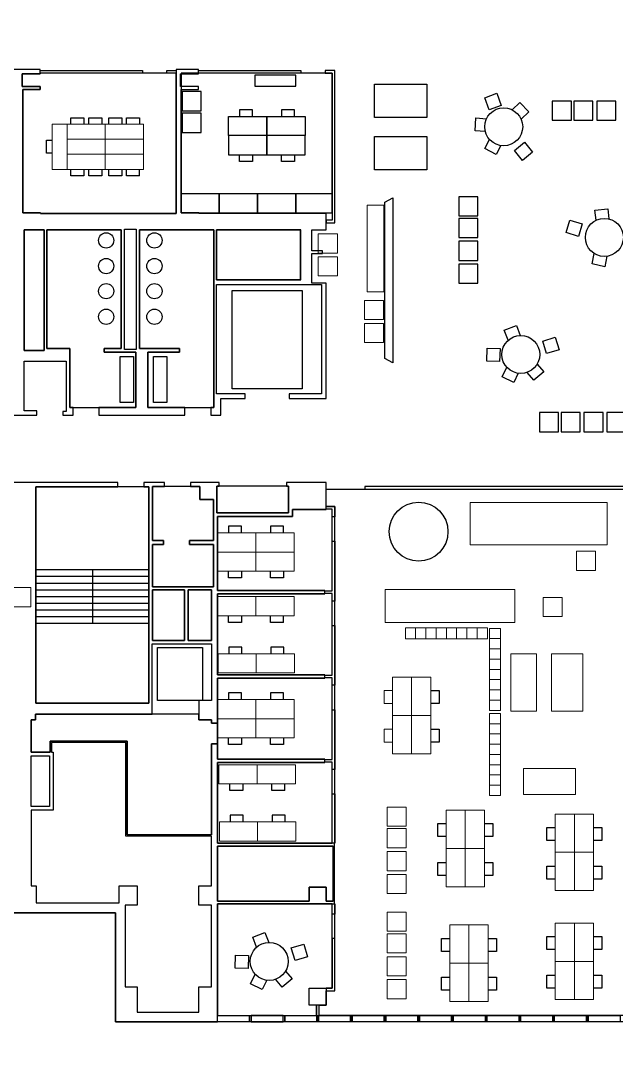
# Model space of a CAD drawing. Header units: centimetres. Extents: x -199 to 9291, y 3836 to 9745.
# Drawn here: x 4863 to 7019, y 3836 to 7575 of the extents above; entities that cross this region are included whole.
import ezdxf

# ---------------------------------------------------------------- set-up
doc = ezdxf.new("R2010")
doc.units = ezdxf.units.CM
doc.header["$MEASUREMENT"] = 0
for name, color, linetype in [('0_Void', 7, 'Continuous'), ('Coffee', 3, 'Continuous'), ('E14-348', 2, 'Continuous'), ('E14-348P', 2, 'Continuous'), ('E14-348R', 2, 'Continuous'), ('E14-348S', 2, 'Continuous'), ('E14-348U', 2, 'Continuous'), ('E14-348V', 2, 'Continuous'), ('Elevators_Secondary', 192, 'Continuous'), ('Floor', 3, 'Continuous'), ('Furniture', 2, 'Continuous'), ('Meeting rooms', 1, 'Continuous'), ('Stairs', 5, 'Continuous'), ('Toilets', 3, 'Continuous'), ('Walls', 6, 'Continuous')]:
    doc.layers.add(name, color=color, linetype=linetype)
doc.layers.add('Chair', color=142, linetype='Continuous', true_color=0x2aacd4)

msp = doc.modelspace()

# ---------------------------------------------------------------- linework, layer by layer
at = {"layer": '0_Void'}
for points in [[(4876.3, 6382.1), (4947.8, 6382.1), (4947.8, 6818.5), (4876.3, 6818.5)], [(5281, 6385.3), (5238.8, 6385.3), (5238.8, 6821), (5281, 6821)], [(5572, 6818.6), (5874.4, 6818.6), (5874.4, 6637.3), (5572, 6637.3)], [(5561.4, 5843.2), (5511.1, 5843.2), (5511.1, 5890.3), (5477.7, 5890.3), (5383.4, 5890.3), (5340.4, 5890.3), (5340.4, 5694.4), (5380.2, 5694.4), (5380.2, 5679.8), (5340.4, 5679.8), (5340.4, 5527.8), (5561.4, 5527.8), (5561.4, 5679.8), (5473.7, 5679.8), (5473.7, 5694.4), (5561.4, 5694.4)], [(5832.9, 5891.1), (5825.6, 5891.1), (5581.8, 5891.1), (5573.6, 5891.1), (5573.6, 5795.2), (5832.9, 5795.2)], [(5340.4, 5333.6), (5456.6, 5333.6), (5456.6, 5516.4), (5340.4, 5516.4)], [(5469.6, 5516.4), (5553.3, 5516.4), (5553.3, 5333.6), (5469.6, 5333.6)], [(5553.3, 4959.7), (5575.3, 4959.7), (5575.3, 5033.6), (5553.3, 5033.6), (5553.3, 5045.8), (5508.6, 5045.8), (5508.6, 5066.2), (5339.6, 5066.2), (4916.9, 5066.2), (4916.9, 5045.8), (4901.5, 5045.8), (4901.5, 4929.6), (4969.7, 4929.6), (4969.7, 4969.4), (5248.5, 4969.4), (5248.5, 4630.5), (5553.3, 4630.5)], [(5553.3, 4625.6), (5243.6, 4625.6), (5243.6, 4963.7), (4974.6, 4963.7), (4974.6, 4929.6), (4980.3, 4929.6), (4980.3, 4719.9), (4901.5, 4719.9), (4901.5, 4446), (4919.3, 4446), (4919.3, 4384.2), (5219.3, 4384.2), (5219.3, 4446), (5285.1, 4446), (5285.1, 4375.3), (5242, 4375.3), (5242, 4080.2), (5285.1, 4080.2), (5285.1, 3989.2), (5508.6, 3989.2), (5508.6, 4080.2), (5553.3, 4080.2), (5553.3, 4375.3), (5508.6, 4375.3), (5508.6, 4446), (5553.3, 4446)], [(5993.9, 4563), (5993.9, 4589), (5575.3, 4589), (5575.3, 4390.7), (5907.7, 4390.7), (5907.7, 4441.1), (5968.7, 4441.1), (5968.7, 4390.7), (5993.9, 4390.7), (5993.9, 4470.4)]]:
    msp.add_lwpolyline(points, close=True, dxfattribs=at)
at = {"layer": 'Chair'}
msp.add_line((5293.8, 7013.8), (5293.8, 7037.3), dxfattribs=at)
for points in [[(6602.7, 7268.2), (6558.5, 7252.2), (6542.6, 7296.5), (6586.8, 7312.4), (6602.7, 7268.2)], [(6641.8, 7252.7), (6670, 7279.5), (6702.4, 7245.4), (6674.2, 7218.7)], [(6856.1, 7284), (6786.9, 7284), (6786.9, 7214.8), (6856.1, 7214.8), (6856.1, 7284)], [(6856.1, 7284), (6786.9, 7284), (6786.9, 7214.8), (6856.1, 7214.8), (6856.1, 7284)], [(6934.4, 7284), (6865.2, 7284), (6865.2, 7214.8), (6934.4, 7214.8), (6934.4, 7284)], [(6934.4, 7284), (6865.2, 7284), (6865.2, 7214.8), (6934.4, 7214.8), (6934.4, 7284)], [(7017.3, 7284), (6948.1, 7284), (6948.1, 7214.8), (7017.3, 7214.8), (7017.3, 7284)], [(7017.3, 7284), (6948.1, 7284), (6948.1, 7214.8), (7017.3, 7214.8), (7017.3, 7284)], [(5045.2, 7200.4), (5045.2, 7223.9), (5092.2, 7223.9), (5092.2, 7200.4)], [(5109.8, 7200.4), (5109.8, 7223.9), (5156.8, 7223.9), (5156.8, 7200.4)], [(5182.2, 7200.4), (5182.2, 7223.9), (5229.2, 7223.9), (5229.2, 7200.4)], [(5246.8, 7200.4), (5246.8, 7223.9), (5293.8, 7223.9), (5293.8, 7200.4)], [(6544.8, 7173.7), (6507.5, 7176.3), (6510.6, 7223.1), (6549.2, 7220.5)], [(4976.7, 7095.4), (4956.9, 7095.4), (4956.9, 7142.4), (4976.7, 7142.4)], [(6601.3, 7123.2), (6584.3, 7090.7), (6542.7, 7112.4), (6559.9, 7145.5)], [(6649.9, 7106), (6686.5, 7135.5), (6716, 7098.9), (6679.4, 7069.4), (6649.9, 7106)], [(5092.2, 7013.8), (5045.2, 7013.8), (5045.2, 7037.3)], [(5092.2, 7037.3), (5092.2, 7013.8)], [(5156.8, 7013.8), (5109.8, 7013.8), (5109.8, 7037.3)], [(5156.8, 7037.3), (5156.8, 7013.8)], [(5229.2, 7013.8), (5182.2, 7013.8), (5182.2, 7037.3)], [(5229.2, 7037.3), (5229.2, 7013.8)], [(5293.8, 7013.8), (5246.8, 7013.8), (5246.8, 7037.3)], [(6518.3, 6869), (6518.3, 6938.2), (6449.1, 6938.2), (6449.1, 6869), (6518.3, 6869)], [(6518.3, 6869), (6518.3, 6938.2), (6449.1, 6938.2), (6449.1, 6869), (6518.3, 6869)], [(6945.5, 6852.9), (6941.2, 6889.2), (6987.9, 6894.8), (6992.3, 6857.7)], [(6518.3, 6790.7), (6518.3, 6859.9), (6449.1, 6859.9), (6449.1, 6790.7), (6518.3, 6790.7)], [(6518.3, 6790.7), (6518.3, 6859.9), (6449.1, 6859.9), (6449.1, 6790.7), (6518.3, 6790.7)], [(6895.7, 6839.6), (6882.1, 6794.6), (6837.1, 6808.3), (6850.7, 6853.3), (6895.7, 6839.6)], [(6518.3, 6707.9), (6518.3, 6777.1), (6449.1, 6777.1), (6449.1, 6707.9), (6518.3, 6707.9)], [(6518.3, 6707.9), (6518.3, 6777.1), (6449.1, 6777.1), (6449.1, 6707.9), (6518.3, 6707.9)], [(6985, 6723.1), (6976.8, 6685), (6930.9, 6695), (6939.1, 6732.9)], [(6518.3, 6625), (6518.3, 6694.2), (6449.1, 6694.2), (6449.1, 6625), (6518.3, 6625)], [(6518.3, 6625), (6518.3, 6694.2), (6449.1, 6694.2), (6449.1, 6625), (6518.3, 6625)], [(6627.7, 6419), (6613.5, 6455.3), (6657.3, 6472.4), (6671.4, 6436.2)], [(6766.5, 6371.2), (6753.1, 6416.3), (6798.1, 6429.7), (6811.5, 6384.7), (6766.5, 6371.2)], [(6598.6, 6388.7), (6596.6, 6341.8), (6549.7, 6343.7), (6551.6, 6390.7), (6598.6, 6388.7)], [(6664.2, 6299.5), (6647.8, 6265.9), (6605.5, 6286.5), (6622.5, 6321.2)], [(6732.3, 6332.7), (6756, 6304.7), (6720.2, 6274.3), (6696, 6302.8)], [(6809.7, 6157.6), (6740.5, 6157.6), (6740.5, 6088.4), (6809.7, 6088.4), (6809.7, 6157.6)], [(6809.7, 6157.6), (6740.5, 6157.6), (6740.5, 6088.4), (6809.7, 6088.4), (6809.7, 6157.6)], [(6888, 6157.6), (6818.8, 6157.6), (6818.8, 6088.4), (6888, 6088.4), (6888, 6157.6)], [(6888, 6157.6), (6818.8, 6157.6), (6818.8, 6088.4), (6888, 6088.4), (6888, 6157.6)], [(6970.9, 6157.6), (6901.7, 6157.6), (6901.7, 6088.4), (6970.9, 6088.4), (6970.9, 6157.6)], [(6970.9, 6157.6), (6901.7, 6157.6), (6901.7, 6088.4), (6970.9, 6088.4), (6970.9, 6157.6)], [(7053.8, 6157.6), (6984.6, 6157.6), (6984.6, 6088.4), (7053.8, 6088.4), (7053.8, 6157.6)], [(7053.8, 6157.6), (6984.6, 6157.6), (6984.6, 6088.4), (7053.8, 6088.4), (7053.8, 6157.6)], [(5662, 5746.5), (5615.1, 5746.5), (5615.1, 5722.2)], [(5662, 5722.2), (5662, 5746.5)], [(5814, 5746.5), (5767, 5746.5), (5767, 5722.2)], [(5814, 5722.2), (5814, 5746.5)], [(5662, 5559.5), (5615.1, 5559.5), (5615.1, 5583.8)], [(5662, 5583.8), (5662, 5559.5)], [(5814, 5559.5), (5767, 5559.5), (5767, 5583.8)], [(5814, 5583.8), (5814, 5559.5)], [(5662.2, 5398.4), (5615.2, 5398.4), (5615.2, 5422.7)], [(5662.2, 5422.7), (5662.2, 5398.4)], [(5814.2, 5398.4), (5767.2, 5398.4), (5767.2, 5422.7)], [(5814.2, 5398.4), (5814.2, 5422.7)], [(5663.8, 5309.4), (5616.8, 5309.4), (5616.8, 5285.2)], [(5663.8, 5285.2), (5663.8, 5309.4)], [(5815.8, 5309.4), (5768.8, 5309.4), (5768.8, 5285.2)], [(5815.8, 5285.2), (5815.8, 5309.4)], [(5662, 5143.7), (5615.1, 5143.7), (5615.1, 5119.4)], [(5662, 5119.4), (5662, 5143.7)], [(5814, 5143.7), (5767, 5143.7), (5767, 5119.4)], [(5814, 5119.4), (5814, 5143.7)], [(6347.4, 5152.3), (6377.4, 5152.3), (6377.4, 5105.3)], [(6377.4, 5105.3), (6347.4, 5105.3)], [(6347.4, 5012.4), (6377.4, 5012.4), (6377.4, 4965.4)], [(5662, 4956.7), (5615.1, 4956.7), (5615.1, 4981)], [(5662, 4981), (5662, 4956.7)], [(5814, 4956.7), (5767, 4956.7), (5767, 4981)], [(5814, 4981), (5814, 4956.7)], [(6377.4, 4965.4), (6347.4, 4965.4)], [(5667.1, 4790.1), (5620.1, 4790.1), (5620.1, 4814.3)], [(5667.1, 4814.3), (5667.1, 4790.1)], [(5819.1, 4790.1), (5772.1, 4790.1), (5772.1, 4814.3)], [(5819.1, 4790.1), (5819.1, 4814.3)], [(5668.7, 4701), (5621.7, 4701), (5621.7, 4676.8)], [(5668.7, 4676.8), (5668.7, 4701)], [(5820.7, 4701), (5773.7, 4701), (5773.7, 4676.8)], [(5820.7, 4676.8), (5820.7, 4701)], [(6403.1, 4623.7), (6372.5, 4623.7), (6372.5, 4670.7), (6403.1, 4670.7)], [(6541.5, 4670.7), (6571.5, 4670.7), (6571.5, 4623.7)], [(6798, 4610.3), (6767.4, 4610.3), (6767.4, 4657.3), (6798, 4657.3)], [(6936.5, 4657.3), (6966.4, 4657.3), (6966.4, 4610.3)], [(6571.5, 4623.7), (6541.5, 4623.7)], [(6966.4, 4610.3), (6936.5, 4610.3)], [(6403.1, 4483.7), (6372.5, 4483.7), (6372.5, 4530.7), (6403.1, 4530.7)], [(6541.5, 4530.7), (6571.5, 4530.7), (6571.5, 4483.7)], [(6798, 4470.4), (6767.4, 4470.4), (6767.4, 4517.4), (6798, 4517.4)], [(6936.5, 4517.4), (6966.4, 4517.4), (6966.4, 4470.4)], [(6571.5, 4483.7), (6541.5, 4483.7)], [(6966.4, 4470.4), (6936.5, 4470.4)], [(5717.2, 4224), (5703, 4260.3), (5746.8, 4277.3), (5760.9, 4241.2)], [(6798, 4215.6), (6767.4, 4215.6), (6767.4, 4262.6), (6798, 4262.6)], [(6936.5, 4262.6), (6966.4, 4262.6), (6966.4, 4215.6)], [(5856.1, 4176.2), (5842.6, 4221.2), (5887.6, 4234.7), (5901.1, 4189.6), (5856.1, 4176.2)], [(6416.5, 4208.9), (6385.9, 4208.9), (6385.9, 4255.9), (6416.5, 4255.9)], [(6554.9, 4255.9), (6584.9, 4255.9), (6584.9, 4208.9)], [(5688.1, 4193.7), (5686.2, 4146.7), (5639.2, 4148.6), (5641.1, 4195.6), (5688.1, 4193.7)], [(6584.9, 4208.9), (6554.9, 4208.9)], [(6966.4, 4215.6), (6936.5, 4215.6)], [(5753.7, 4104.4), (5737.3, 4070.8), (5695.1, 4091.4), (5712, 4126.1)], [(5821.8, 4137.6), (5845.5, 4109.7), (5809.7, 4079.3), (5785.5, 4107.8)], [(6416.5, 4069), (6385.9, 4069), (6385.9, 4116), (6416.5, 4116)], [(6554.9, 4116), (6584.9, 4116), (6584.9, 4069)], [(6798, 4075.7), (6767.4, 4075.7), (6767.4, 4122.7), (6798, 4122.7)], [(6936.5, 4122.7), (6966.4, 4122.7), (6966.4, 4075.7)], [(6966.4, 4075.7), (6936.5, 4075.7)], [(6584.9, 4069), (6554.9, 4069)]]:
    msp.add_lwpolyline(points, dxfattribs=at)
at = {"layer": 'Coffee'}
msp.add_lwpolyline([(5991, 7385.5), (5443.6, 7385.5), (5443.6, 6879.5), (5991, 6879.5)], close=True, dxfattribs=at)
for points in [[(5711, 7338.3), (5859.3, 7338.3), (5859.3, 7377.9), (5711, 7377.9), (5711, 7338.3)], [(5516.9, 7249.4), (5516.9, 7318.6), (5447.7, 7318.6), (5447.7, 7249.4), (5516.9, 7249.4)], [(5516.9, 7249.4), (5516.9, 7318.6), (5447.7, 7318.6), (5447.7, 7249.4), (5516.9, 7249.4)], [(5516.9, 7171.1), (5516.9, 7240.3), (5447.7, 7240.3), (5447.7, 7171.1), (5516.9, 7171.1)], [(5516.9, 7171.1), (5516.9, 7240.3), (5447.7, 7240.3), (5447.7, 7171.1), (5516.9, 7171.1)], [(5753.9, 7228.3), (5753.9, 7159.1), (5615.5, 7159.1), (5615.5, 7228.3), (5753.9, 7228.3)], [(5753.9, 7228.3), (5753.9, 7159.1), (5615.5, 7159.1), (5615.5, 7228.3), (5753.9, 7228.3)], [(5701.8, 7252.6), (5654.8, 7252.6), (5654.8, 7228.3)], [(5701.8, 7228.3), (5701.8, 7252.6)], [(5892.4, 7228.3), (5892.4, 7159.1), (5753.9, 7159.1), (5753.9, 7228.3), (5892.4, 7228.3)], [(5892.4, 7228.3), (5892.4, 7159.1), (5753.9, 7159.1), (5753.9, 7228.3), (5892.4, 7228.3)], [(5853.8, 7252.6), (5806.8, 7252.6), (5806.8, 7228.3)], [(5853.8, 7228.3), (5853.8, 7252.6)], [(5753.9, 7089.9), (5753.9, 7159.1), (5615.5, 7159.1), (5615.5, 7089.9), (5753.9, 7089.9)], [(5753.9, 7089.9), (5753.9, 7159.1), (5615.5, 7159.1), (5615.5, 7089.9), (5753.9, 7089.9)], [(5892.4, 7089.9), (5892.4, 7159.1), (5753.9, 7159.1), (5753.9, 7089.9), (5892.4, 7089.9)], [(5892.4, 7089.9), (5892.4, 7159.1), (5753.9, 7159.1), (5753.9, 7089.9), (5892.4, 7089.9)], [(5701.8, 7065.6), (5654.8, 7065.6), (5654.8, 7089.9)], [(5701.8, 7089.9), (5701.8, 7065.6)], [(5853.8, 7065.6), (5806.8, 7065.6), (5806.8, 7089.9)], [(5853.8, 7089.9), (5853.8, 7065.6)], [(5582, 6879.5), (5582, 6948.7), (5443.6, 6948.7), (5443.6, 6879.5), (5582, 6879.5)], [(5582, 6879.5), (5582, 6948.7), (5443.6, 6948.7), (5443.6, 6879.5), (5582, 6879.5)], [(5720.4, 6879.5), (5720.4, 6948.7), (5582, 6948.7), (5582, 6879.5), (5720.4, 6879.5)], [(5720.4, 6879.5), (5720.4, 6948.7), (5582, 6948.7), (5582, 6879.5), (5720.4, 6879.5)], [(5858.8, 6879.5), (5858.8, 6948.7), (5720.4, 6948.7), (5720.4, 6879.5), (5858.8, 6879.5)], [(5858.8, 6879.5), (5858.8, 6948.7), (5720.4, 6948.7), (5720.4, 6879.5), (5858.8, 6879.5)], [(5991, 6879.5), (5991, 6948.7), (5858.8, 6948.7), (5858.8, 6879.5), (5991, 6879.5)], [(5991, 6879.5), (5991, 6948.7), (5858.8, 6948.7), (5858.8, 6879.5), (5991, 6879.5)]]:
    msp.add_lwpolyline(points, dxfattribs=at)
at = {"layer": 'E14-348'}
msp.add_lwpolyline([(7154.5, 3977), (5943.1, 3977), (5943.1, 4014.4), (5968.7, 4014.4), (5968.7, 4065.6), (6000.8, 4065.6), (6000.8, 4380.2), (5998.7, 4380.2), (5998.7, 4599.6), (6000.8, 4599.6), (6000.8, 5817.6), (5968.7, 5817.6), (5968.7, 5880.6), (7400.8, 5880.6)], dxfattribs=at)
at = {"layer": 'E14-348P'}
msp.add_lwpolyline([(5991, 4255), (5991, 4342.8), (5991, 4380.2), (5575.3, 4380.2), (5575.3, 4080.2), (5575.3, 3977), (5691.5, 3977), (5697.2, 3977), (5813.4, 3977), (5819.1, 3977), (5933.3, 3977), (5933.3, 4014.4), (5907.7, 4014.4), (5907.7, 4075.4), (5968.7, 4075.4), (5991, 4075.4)], close=True, dxfattribs=at)
at = {"layer": 'E14-348R'}
msp.add_lwpolyline([(5991, 4778.9), (5991, 4866.2), (5991, 4893.4), (5963.8, 4893.4), (5963.8, 4892.2), (5575.3, 4892.2), (5575.3, 4599.6), (5991, 4599.6)], close=True, dxfattribs=at)
at = {"layer": 'E14-348S'}
msp.add_lwpolyline([(5991, 5082.4), (5991, 5171), (5991, 5198.2), (5963.8, 5198.2), (5963.8, 5197), (5575.3, 5197), (5575.3, 5033.6), (5575.3, 4959.7), (5575.3, 4904.4), (5963.8, 4904.4), (5963.8, 4903.2), (5991, 4903.2)], close=True, dxfattribs=at)
at = {"layer": 'E14-348U'}
msp.add_lwpolyline([(5991, 5387.2), (5991, 5475.8), (5991, 5503), (5963.8, 5503), (5963.8, 5501.8), (5575.3, 5501.8), (5575.3, 5209.2), (5963.8, 5209.2), (5963.8, 5208), (5991, 5208)], close=True, dxfattribs=at)
at = {"layer": 'E14-348V'}
msp.add_lwpolyline([(5991, 5692), (5991, 5780.6), (5991, 5807.8), (5968.7, 5807.8), (5968.7, 5807.4), (5846.7, 5807.4), (5846.7, 5782.2), (5575.3, 5782.2), (5575.3, 5514), (5963.8, 5514), (5991, 5512.8)], close=True, dxfattribs=at)
at = {"layer": 'Elevators_Secondary'}
for points in [[(5628.1, 6599.1), (5882.5, 6599.1), (5882.5, 6243.9), (5628.1, 6243.9)], [(5628.1, 6599.1), (5882.5, 6599.1), (5882.5, 6243.9), (5628.1, 6243.9)], [(5358.2, 5307.6), (5521.6, 5307.6), (5521.6, 5116.5), (5358.2, 5116.5)]]:
    msp.add_lwpolyline(points, close=True, dxfattribs=at)
at = {"layer": 'Floor'}
msp.add_lwpolyline([(-198.9, 8836.7), (4799.9, 8836.7), (4799.9, 8679.1), (5206.3, 8679.1), (5206.3, 9744.6), (9290.6, 9744.6), (9290.6, 3953.4), (5206.3, 3953.4), (5206.3, 4348.5), (4799.9, 4348.5), (4799.9, 3836.4), (-198.9, 3836.4)], close=True, dxfattribs=at)
at = {"layer": 'Furniture'}
for points in [[(6143.3, 7345.3), (6333, 7345.3), (6333, 7224.7), (6143.3, 7224.7)], [(6143.3, 7155.8), (6333, 7155.8), (6333, 7035.1), (6143.3, 7035.1)]]:
    msp.add_lwpolyline(points, close=True, dxfattribs=at)
at = {"layer": 'Furniture', "lineweight": 5}
for points in [[(5031.1, 7200.4), (4976.7, 7200.4), (4976.7, 7037.3), (5031.1, 7037.3), (5031.1, 7200.4)], [(5031.1, 7200.4), (4976.7, 7200.4), (4976.7, 7037.3), (5031.1, 7037.3), (5031.1, 7200.4)], [(5169.5, 7146.1), (5169.5, 7200.4), (5031.1, 7200.4), (5031.1, 7146.1), (5169.5, 7146.1)], [(5169.5, 7146.1), (5169.5, 7200.4), (5031.1, 7200.4), (5031.1, 7146.1), (5169.5, 7146.1)], [(5307.9, 7146.1), (5307.9, 7200.4), (5169.5, 7200.4), (5169.5, 7146.1), (5307.9, 7146.1)], [(5307.9, 7146.1), (5307.9, 7200.4), (5169.5, 7200.4), (5169.5, 7146.1), (5307.9, 7146.1)], [(5307.9, 7091.7), (5307.9, 7146.1), (5169.5, 7146.1), (5169.5, 7091.7), (5307.9, 7091.7)], [(5307.9, 7091.7), (5307.9, 7146.1), (5169.5, 7146.1), (5169.5, 7091.7), (5307.9, 7091.7)], [(5169.5, 7037.3), (5169.5, 7091.7), (5031.1, 7091.7), (5031.1, 7037.3), (5169.5, 7037.3)], [(5169.5, 7037.3), (5169.5, 7091.7), (5031.1, 7091.7), (5031.1, 7037.3), (5169.5, 7037.3)], [(5307.9, 7037.3), (5307.9, 7091.7), (5169.5, 7091.7), (5169.5, 7037.3), (5307.9, 7037.3)], [(5307.9, 7037.3), (5307.9, 7091.7), (5169.5, 7091.7), (5169.5, 7037.3), (5307.9, 7037.3)], [(6117.7, 6594.3), (6177, 6594.3), (6177, 6908), (6117.7, 6908), (6117.7, 6594.3)], [(6009.6, 6734.6), (6009.6, 6803.8), (5940.4, 6803.8), (5940.4, 6734.6), (6009.6, 6734.6)], [(6009.6, 6734.6), (6009.6, 6803.8), (5940.4, 6803.8), (5940.4, 6734.6), (6009.6, 6734.6)], [(6009.6, 6651.7), (6009.6, 6720.9), (5940.4, 6720.9), (5940.4, 6651.7), (6009.6, 6651.7)], [(6009.6, 6651.7), (6009.6, 6720.9), (5940.4, 6720.9), (5940.4, 6651.7), (6009.6, 6651.7)], [(6176.9, 6493.8), (6176.9, 6563), (6107.7, 6563), (6107.7, 6493.8), (6176.9, 6493.8)], [(6176.9, 6493.8), (6176.9, 6563), (6107.7, 6563), (6107.7, 6493.8), (6176.9, 6493.8)], [(6176.9, 6410.9), (6176.9, 6480.1), (6107.7, 6480.1), (6107.7, 6410.9), (6176.9, 6410.9)], [(6176.9, 6410.9), (6176.9, 6480.1), (6107.7, 6480.1), (6107.7, 6410.9), (6176.9, 6410.9)], [(5714.1, 5722.2), (5714.1, 5653), (5575.7, 5653), (5575.7, 5722.2), (5714.1, 5722.2)], [(5714.1, 5722.2), (5714.1, 5653), (5575.7, 5653), (5575.7, 5722.2), (5714.1, 5722.2)], [(5852.6, 5722.2), (5852.6, 5653), (5714.1, 5653), (5714.1, 5722.2), (5852.6, 5722.2)], [(5852.6, 5722.2), (5852.6, 5653), (5714.1, 5653), (5714.1, 5722.2), (5852.6, 5722.2)], [(5714.1, 5583.8), (5714.1, 5653), (5575.7, 5653), (5575.7, 5583.8), (5714.1, 5583.8)], [(5714.1, 5583.8), (5714.1, 5653), (5575.7, 5653), (5575.7, 5583.8), (5714.1, 5583.8)], [(5852.6, 5583.8), (5852.6, 5653), (5714.1, 5653), (5714.1, 5583.8), (5852.6, 5583.8)], [(5852.6, 5583.8), (5852.6, 5653), (5714.1, 5653), (5714.1, 5583.8), (5852.6, 5583.8)], [(6943.6, 5655.9), (6874.4, 5655.9), (6874.4, 5586.7), (6943.6, 5586.7), (6943.6, 5655.9)], [(4899.7, 5455.4), (4899.7, 5524.6), (4830.5, 5524.6), (4830.5, 5455.4), (4899.7, 5455.4)], [(5714.3, 5422.7), (5714.3, 5491.9), (5575.9, 5491.9), (5575.9, 5422.7), (5714.3, 5422.7)], [(5714.3, 5422.7), (5714.3, 5491.9), (5575.9, 5491.9), (5575.9, 5422.7), (5714.3, 5422.7)], [(5852.7, 5422.7), (5852.7, 5491.9), (5714.3, 5491.9), (5714.3, 5422.7), (5852.7, 5422.7)], [(5852.7, 5422.7), (5852.7, 5491.9), (5714.3, 5491.9), (5714.3, 5422.7), (5852.7, 5422.7)], [(6823.1, 5488.7), (6753.9, 5488.7), (6753.9, 5419.5), (6823.1, 5419.5), (6823.1, 5488.7)], [(6292.6, 5339.1), (6292.6, 5378.7)], [(6329.7, 5339.1), (6329.7, 5378.7)], [(6366.7, 5339.1), (6366.7, 5378.7)], [(6440.9, 5339.1), (6440.9, 5378.7)], [(6478, 5339.1), (6478, 5378.7)], [(6515, 5339.1), (6515, 5378.7)], [(6560.4, 5340), (6599.9, 5340)], [(5715.9, 5285.2), (5715.9, 5216), (5577.5, 5216), (5577.5, 5285.2), (5715.9, 5285.2)], [(5715.9, 5285.2), (5715.9, 5216), (5577.5, 5216), (5577.5, 5285.2), (5715.9, 5285.2)], [(5854.4, 5285.2), (5854.4, 5216), (5715.9, 5216), (5715.9, 5285.2), (5854.4, 5285.2)], [(5854.4, 5285.2), (5854.4, 5216), (5715.9, 5216), (5715.9, 5285.2), (5854.4, 5285.2)], [(6560.4, 5302.9), (6599.9, 5302.9)], [(6560.4, 5265.9), (6599.9, 5265.9)], [(6278.2, 5200.5), (6209, 5200.5), (6209, 5062.1), (6278.2, 5062.1), (6278.2, 5200.5)], [(6347.4, 5200.5), (6278.2, 5200.5), (6278.2, 5062.1), (6347.4, 5062.1), (6347.4, 5200.5)], [(6560.4, 5191.7), (6599.9, 5191.7)], [(6560.4, 5154.6), (6599.9, 5154.6)], [(5714.1, 5119.4), (5714.1, 5050.2), (5575.7, 5050.2), (5575.7, 5119.4), (5714.1, 5119.4)], [(5714.1, 5119.4), (5714.1, 5050.2), (5575.7, 5050.2), (5575.7, 5119.4), (5714.1, 5119.4)], [(5852.6, 5119.4), (5852.6, 5050.2), (5714.1, 5050.2), (5714.1, 5119.4), (5852.6, 5119.4)], [(5852.6, 5119.4), (5852.6, 5050.2), (5714.1, 5050.2), (5714.1, 5119.4), (5852.6, 5119.4)], [(6560.4, 5117.6), (6599.9, 5117.6)], [(5714.1, 4981), (5714.1, 5050.2), (5575.7, 5050.2), (5575.7, 4981), (5714.1, 4981)], [(5714.1, 4981), (5714.1, 5050.2), (5575.7, 5050.2), (5575.7, 4981), (5714.1, 4981)], [(5852.6, 4981), (5852.6, 5050.2), (5714.1, 5050.2), (5714.1, 4981), (5852.6, 4981)], [(5852.6, 4981), (5852.6, 5050.2), (5714.1, 5050.2), (5714.1, 4981), (5852.6, 4981)], [(6278.2, 5062.1), (6209, 5062.1), (6209, 4923.7), (6278.2, 4923.7), (6278.2, 5062.1)], [(6347.4, 5062.1), (6278.2, 5062.1), (6278.2, 4923.7), (6347.4, 4923.7), (6347.4, 5062.1)], [(6560.4, 5032.3), (6599.9, 5032.3)], [(6560.4, 4995.2), (6599.9, 4995.2)], [(6560.4, 4958.2), (6599.9, 4958.2)], [(5719.2, 4814.3), (5719.2, 4883.5), (5580.8, 4883.5), (5580.8, 4814.3), (5719.2, 4814.3)], [(5719.2, 4814.3), (5719.2, 4883.5), (5580.8, 4883.5), (5580.8, 4814.3), (5719.2, 4814.3)], [(5857.6, 4814.3), (5857.6, 4883.5), (5719.2, 4883.5), (5719.2, 4814.3), (5857.6, 4814.3)], [(5857.6, 4814.3), (5857.6, 4883.5), (5719.2, 4883.5), (5719.2, 4814.3), (5857.6, 4814.3)], [(6560.4, 4884), (6599.9, 4884)], [(6560.4, 4846.9), (6599.9, 4846.9)], [(6560.4, 4809.9), (6599.9, 4809.9)], [(6258.2, 4661.7), (6258.2, 4730.9), (6189, 4730.9), (6189, 4661.7), (6258.2, 4661.7)], [(6258.2, 4661.7), (6258.2, 4730.9), (6189, 4730.9), (6189, 4661.7), (6258.2, 4661.7)], [(6472.3, 4718.9), (6403.1, 4718.9), (6403.1, 4580.5), (6472.3, 4580.5), (6472.3, 4718.9)], [(6541.5, 4718.9), (6472.3, 4718.9), (6472.3, 4580.5), (6541.5, 4580.5), (6541.5, 4718.9)], [(5720.8, 4676.8), (5720.8, 4607.6), (5582.4, 4607.6), (5582.4, 4676.8), (5720.8, 4676.8)], [(5720.8, 4676.8), (5720.8, 4607.6), (5582.4, 4607.6), (5582.4, 4676.8), (5720.8, 4676.8)], [(5859.2, 4676.8), (5859.2, 4607.6), (5720.8, 4607.6), (5720.8, 4676.8), (5859.2, 4676.8)], [(5859.2, 4676.8), (5859.2, 4607.6), (5720.8, 4607.6), (5720.8, 4676.8), (5859.2, 4676.8)], [(6867.3, 4705.6), (6798, 4705.6), (6798, 4567.1), (6867.3, 4567.1), (6867.3, 4705.6)], [(6936.5, 4705.6), (6867.3, 4705.6), (6867.3, 4567.1), (6936.5, 4567.1), (6936.5, 4705.6)], [(6258.2, 4583.4), (6258.2, 4652.6), (6189, 4652.6), (6189, 4583.4), (6258.2, 4583.4)], [(6258.2, 4583.4), (6258.2, 4652.6), (6189, 4652.6), (6189, 4583.4), (6258.2, 4583.4)], [(6258.2, 4500.5), (6258.2, 4569.8), (6189, 4569.8), (6189, 4500.5), (6258.2, 4500.5)], [(6258.2, 4500.5), (6258.2, 4569.8), (6189, 4569.8), (6189, 4500.5), (6258.2, 4500.5)], [(6472.3, 4580.5), (6403.1, 4580.5), (6403.1, 4442.1), (6472.3, 4442.1), (6472.3, 4580.5)], [(6541.5, 4580.5), (6472.3, 4580.5), (6472.3, 4442.1), (6541.5, 4442.1), (6541.5, 4580.5)], [(6867.3, 4567.1), (6798, 4567.1), (6798, 4428.7), (6867.3, 4428.7), (6867.3, 4567.1)], [(6936.5, 4567.1), (6867.3, 4567.1), (6867.3, 4428.7), (6936.5, 4428.7), (6936.5, 4567.1)], [(6258.2, 4417.7), (6258.2, 4486.9), (6189, 4486.9), (6189, 4417.7), (6258.2, 4417.7)], [(6258.2, 4417.7), (6258.2, 4486.9), (6189, 4486.9), (6189, 4417.7), (6258.2, 4417.7)], [(6258.2, 4281.6), (6258.2, 4350.8), (6189, 4350.8), (6189, 4281.6), (6258.2, 4281.6)], [(6258.2, 4281.6), (6258.2, 4350.8), (6189, 4350.8), (6189, 4281.6), (6258.2, 4281.6)], [(6485.7, 4304.2), (6416.5, 4304.2), (6416.5, 4165.8), (6485.7, 4165.8), (6485.7, 4304.2)], [(6554.9, 4304.2), (6485.7, 4304.2), (6485.7, 4165.8), (6554.9, 4165.8), (6554.9, 4304.2)], [(6867.3, 4310.9), (6798, 4310.9), (6798, 4172.5), (6867.3, 4172.5), (6867.3, 4310.9)], [(6936.5, 4310.9), (6867.3, 4310.9), (6867.3, 4172.5), (6936.5, 4172.5), (6936.5, 4310.9)], [(6258.2, 4203.3), (6258.2, 4272.5), (6189, 4272.5), (6189, 4203.3), (6258.2, 4203.3)], [(6258.2, 4203.3), (6258.2, 4272.5), (6189, 4272.5), (6189, 4203.3), (6258.2, 4203.3)], [(6258.2, 4120.4), (6258.2, 4189.6), (6189, 4189.6), (6189, 4120.4), (6258.2, 4120.4)], [(6258.2, 4120.4), (6258.2, 4189.6), (6189, 4189.6), (6189, 4120.4), (6258.2, 4120.4)], [(6485.7, 4165.8), (6416.5, 4165.8), (6416.5, 4027.4), (6485.7, 4027.4), (6485.7, 4165.8)], [(6554.9, 4165.8), (6485.7, 4165.8), (6485.7, 4027.4), (6554.9, 4027.4), (6554.9, 4165.8)], [(6867.3, 4172.5), (6798, 4172.5), (6798, 4034.1), (6867.3, 4034.1), (6867.3, 4172.5)], [(6936.5, 4172.5), (6867.3, 4172.5), (6867.3, 4034.1), (6936.5, 4034.1), (6936.5, 4172.5)], [(6258.2, 4037.5), (6258.2, 4106.7), (6189, 4106.7), (6189, 4037.5), (6258.2, 4037.5)], [(6258.2, 4037.5), (6258.2, 4106.7), (6189, 4106.7), (6189, 4037.5), (6258.2, 4037.5)]]:
    msp.add_lwpolyline(points, dxfattribs=at)
msp.add_lwpolyline([(5307.9, 7037.3), (4976.7, 7037.3), (4976.7, 7200.4), (5307.9, 7200.4)], close=True, dxfattribs=at)
at = {"layer": 'Furniture', "lineweight": 9}
for points in [[(6490.5, 5832.5), (6985.8, 5832.5), (6985.8, 5678.7), (6490.5, 5678.7)], [(6182.6, 5518.1), (6651.2, 5518.1), (6651.2, 5397.7), (6182.6, 5397.7)], [(6636.7, 5285.4), (6730.4, 5285.4), (6730.4, 5078.1), (6636.7, 5078.1)], [(6783.9, 5285.4), (6897.7, 5285.4), (6897.7, 5078.1), (6783.9, 5078.1)], [(6683.5, 4870.7), (6871.1, 4870.7), (6871.1, 4775.9), (6683.5, 4775.9)]]:
    msp.add_lwpolyline(points, close=True, dxfattribs=at)
for points in [[(6255.5, 5339.1), (6403.8, 5339.1), (6403.8, 5378.7), (6255.5, 5378.7), (6255.5, 5339.1)], [(6292.6, 5339.1), (6292.6, 5378.7)], [(6329.7, 5339.1), (6329.7, 5378.7)], [(6366.7, 5339.1), (6366.7, 5378.7)], [(6403.8, 5339.1), (6552.1, 5339.1), (6552.1, 5378.7), (6403.8, 5378.7), (6403.8, 5339.1)], [(6440.9, 5339.1), (6440.9, 5378.7)], [(6478, 5339.1), (6478, 5378.7)], [(6515, 5339.1), (6515, 5378.7)], [(6560.4, 5377.1), (6560.4, 5228.8), (6599.9, 5228.8), (6599.9, 5377.1), (6560.4, 5377.1)], [(6560.4, 5340), (6599.9, 5340)], [(6560.4, 5302.9), (6599.9, 5302.9)], [(6560.4, 5265.9), (6599.9, 5265.9)], [(6278.2, 5200.5), (6209, 5200.5), (6209, 5062.1), (6278.2, 5062.1), (6278.2, 5200.5)], [(6347.4, 5200.5), (6278.2, 5200.5), (6278.2, 5062.1), (6347.4, 5062.1), (6347.4, 5200.5)], [(6560.4, 5228.8), (6560.4, 5080.5), (6599.9, 5080.5), (6599.9, 5228.8), (6560.4, 5228.8)], [(6560.4, 5191.7), (6599.9, 5191.7)], [(6209, 5105.3), (6178.4, 5105.3), (6178.4, 5152.3), (6209, 5152.3)], [(6560.4, 5154.6), (6599.9, 5154.6)], [(6560.4, 5117.6), (6599.9, 5117.6)], [(6278.2, 5062.1), (6209, 5062.1), (6209, 4923.7), (6278.2, 4923.7), (6278.2, 5062.1)], [(6347.4, 5062.1), (6278.2, 5062.1), (6278.2, 4923.7), (6347.4, 4923.7), (6347.4, 5062.1)], [(6560.4, 5069.4), (6560.4, 4921.1), (6599.9, 4921.1), (6599.9, 5069.4), (6560.4, 5069.4)], [(6209, 4965.4), (6178.4, 4965.4), (6178.4, 5012.4), (6209, 5012.4)], [(6560.4, 5032.3), (6599.9, 5032.3)], [(6560.4, 4995.2), (6599.9, 4995.2)], [(6560.4, 4958.2), (6599.9, 4958.2)], [(6560.4, 4921.1), (6560.4, 4772.8), (6599.9, 4772.8), (6599.9, 4921.1), (6560.4, 4921.1)], [(6560.4, 4884), (6599.9, 4884)], [(6560.4, 4846.9), (6599.9, 4846.9)], [(6560.4, 4809.9), (6599.9, 4809.9)], [(6472.3, 4718.9), (6403.1, 4718.9), (6403.1, 4580.5), (6472.3, 4580.5), (6472.3, 4718.9)], [(6541.5, 4718.9), (6472.3, 4718.9), (6472.3, 4580.5), (6541.5, 4580.5), (6541.5, 4718.9)], [(6867.3, 4705.6), (6798, 4705.6), (6798, 4567.1), (6867.3, 4567.1), (6867.3, 4705.6)], [(6936.5, 4705.6), (6867.3, 4705.6), (6867.3, 4567.1), (6936.5, 4567.1), (6936.5, 4705.6)], [(6472.3, 4580.5), (6403.1, 4580.5), (6403.1, 4442.1), (6472.3, 4442.1), (6472.3, 4580.5)], [(6541.5, 4580.5), (6472.3, 4580.5), (6472.3, 4442.1), (6541.5, 4442.1), (6541.5, 4580.5)], [(6867.3, 4567.1), (6798, 4567.1), (6798, 4428.7), (6867.3, 4428.7), (6867.3, 4567.1)], [(6936.5, 4567.1), (6867.3, 4567.1), (6867.3, 4428.7), (6936.5, 4428.7), (6936.5, 4567.1)], [(6485.7, 4304.2), (6416.5, 4304.2), (6416.5, 4165.8), (6485.7, 4165.8), (6485.7, 4304.2)], [(6554.9, 4304.2), (6485.7, 4304.2), (6485.7, 4165.8), (6554.9, 4165.8), (6554.9, 4304.2)], [(6867.3, 4310.9), (6798, 4310.9), (6798, 4172.5), (6867.3, 4172.5), (6867.3, 4310.9)], [(6936.5, 4310.9), (6867.3, 4310.9), (6867.3, 4172.5), (6936.5, 4172.5), (6936.5, 4310.9)], [(6485.7, 4165.8), (6416.5, 4165.8), (6416.5, 4027.4), (6485.7, 4027.4), (6485.7, 4165.8)], [(6554.9, 4165.8), (6485.7, 4165.8), (6485.7, 4027.4), (6554.9, 4027.4), (6554.9, 4165.8)], [(6867.3, 4172.5), (6798, 4172.5), (6798, 4034.1), (6867.3, 4034.1), (6867.3, 4172.5)], [(6936.5, 4172.5), (6867.3, 4172.5), (6867.3, 4034.1), (6936.5, 4034.1), (6936.5, 4172.5)]]:
    msp.add_lwpolyline(points, dxfattribs=at)
at = {"layer": 'Furniture'}
for centre in [(6611.3, 7191.1), (6975.6, 6791.1), (6673.1, 6367.6), (5762.7, 4172.5)]:
    msp.add_circle(centre, 68.7, dxfattribs=at)
at = {"layer": 'Meeting rooms'}
msp.add_lwpolyline([(5426.5, 7385.5), (5392.4, 7385.5), (5303.8, 7385.5), (4934, 7385.5), (4934, 7382.6), (4868.9, 7382.6), (4868.9, 7337.1), (4934, 7337.1), (4934, 7325.7), (4870.6, 7325.7), (4870.6, 6879.5), (4934.8, 6879.5), (4934.8, 6877.9), (5426.5, 6877.9)], close=True, dxfattribs=at)
at = {"layer": 'Stairs'}
for p, q in [((4918.5, 5589.7), (5327.4, 5589.7)), ((5122.9, 5589.7), (5122.9, 5395.6)), ((4918.5, 5565.4), (5327.4, 5565.4)), ((4918.5, 5541.1), (5327.4, 5541.1)), ((4918.5, 5516.9), (5327.4, 5516.9)), ((4918.5, 5492.6), (5327.4, 5492.6)), ((4918.5, 5468.4), (5327.4, 5468.4)), ((4918.5, 5444.1), (5327.4, 5444.1)), ((4918.5, 5419.9), (5327.4, 5419.9)), ((4918.5, 5395.6), (5327.4, 5395.6))]:
    msp.add_line(p, q, dxfattribs=at)
msp.add_lwpolyline([(4918.5, 5106.8), (5327.4, 5106.8), (5327.4, 5889.5), (4918.5, 5889.5)], close=True, dxfattribs=at)
msp.add_circle((6303.4, 5726.8), 106.3, dxfattribs=at)
at = {"layer": 'Toilets'}
for points in [[(5041.3, 6175.6), (5280.2, 6175.6), (5280.2, 6376.4), (5165.6, 6376.4), (5165.6, 6389.4), (5226.6, 6389.4), (5226.6, 6818.6), (4957.5, 6818.6), (4957.5, 6389.4), (5041.3, 6389.4)], [(5323.3, 6376.4), (5323.3, 6175.6), (5562.3, 6175.6), (5562.3, 6818.6), (5293.2, 6818.6), (5293.2, 6389.4), (5437.9, 6389.4), (5437.9, 6376.4)], [(5223.9, 6359.9), (5271.3, 6359.9), (5271.3, 6194.2), (5223.9, 6194.2)], [(5344.3, 6359.9), (5391.7, 6359.9), (5391.7, 6194.2), (5344.3, 6194.2)]]:
    msp.add_lwpolyline(points, close=True, dxfattribs=at)
for centre in [(5172.6, 6780.3), (5347.3, 6780.3), (5172.6, 6687.5), (5347.3, 6687.5), (5172.6, 6596.7), (5347.3, 6596.7), (5172.6, 6504), (5347.3, 6504)]:
    msp.add_circle(centre, 27.6, dxfattribs=at)
at = {"layer": 'Walls'}
for points in [[(4799.9, 6148), (4921.8, 6148), (4921.8, 6164.2), (4876.3, 6164.2), (4876.3, 6343.9), (5027.4, 6343.9), (5027.4, 6161), (5016.1, 6161), (5016.1, 6148), (5053.5, 6148), (5053.5, 6175.6), (5041.3, 6175.6), (5041.3, 6389.4), (4957.5, 6389.4), (4957.5, 6818.6), (5226.6, 6818.6), (5226.6, 6389.4), (5165.6, 6389.4), (5165.6, 6376.4), (5280.2, 6376.4), (5280.2, 6175.6), (5146.1, 6175.6), (5146.1, 6148), (5457.4, 6148), (5457.4, 6175.6), (5323.3, 6175.6), (5323.3, 6376.4), (5437.9, 6376.4), (5437.9, 6389.4), (5293.2, 6389.4), (5293.2, 6818.6), (5562.3, 6818.6), (5562.3, 6175.6), (5551.7, 6175.6), (5551.7, 6148), (5587.5, 6148), (5587.5, 6209), (5676.1, 6209), (5676.1, 6225.2), (5572, 6225.2), (5572, 6620.2), (5952.4, 6620.2), (5952.4, 6225.2), (5834.6, 6225.2), (5834.6, 6209), (5968.7, 6209), (5968.7, 6625.9), (5917.5, 6625.9), (5917.5, 6733.2), (5955.7, 6733.2), (5955.7, 6742.1), (5917.5, 6742.1), (5917.5, 6818.6), (5968.7, 6818.6), (5968.7, 6877.9), (5507.8, 6877.9), (5507.8, 6879.5), (5443.6, 6879.5), (5443.6, 7325.7), (5507, 7325.7), (5507, 7337.1), (5441.2, 7337.1), (5441.2, 7382.6), (5507, 7382.6), (5507, 7398.1), (5426.5, 7398.1), (5426.5, 6877.9), (4934.8, 6877.9), (4934.8, 6879.5), (4870.6, 6879.5), (4870.6, 7325.7), (4934, 7325.7), (4934, 7337.1), (4868.9, 7337.1), (4868.9, 7382.6), (4934, 7382.6), (4934, 7398.1), (4799.9, 7398.1)], [(4799.9, 4348.5), (5206.3, 4348.5), (5206.3, 3953.4), (5575.3, 3953.4), (5575.3, 4080.2), (5575.3, 4380.2), (5998.7, 4380.2), (5998.7, 4470.4), (5993.9, 4470.4), (5993.9, 4390.7), (5968.7, 4390.7), (5968.7, 4441.1), (5907.7, 4441.1), (5907.7, 4390.7), (5575.3, 4390.7), (5575.3, 4589), (5993.9, 4589), (5993.9, 4563), (5998.7, 4563), (5998.7, 4599.6), (5575.3, 4599.6), (5575.3, 4892.2), (5963.8, 4892.2), (5963.8, 4904.4), (5575.3, 4904.4), (5575.3, 4959.7), (5553.3, 4959.7), (5553.3, 4630.5), (5248.5, 4630.5), (5248.5, 4969.4), (4969.7, 4969.4), (4969.7, 4929.6), (4901.5, 4929.6), (4901.5, 5045.8), (4916.9, 5045.8), (4916.9, 5066.2), (5339.6, 5066.2), (5339.6, 5321.4), (5553.3, 5321.4), (5553.3, 5116.5), (5508.6, 5116.5), (5508.6, 5045.8), (5553.3, 5045.8), (5553.3, 5033.6), (5575.3, 5033.6), (5575.3, 5197), (5963.8, 5197), (5963.8, 5209.2), (5575.3, 5209.2), (5575.3, 5501.8), (5963.8, 5501.8), (5963.8, 5514), (5575.3, 5514), (5575.3, 5782.2), (5846.7, 5782.2), (5846.7, 5807.4), (5968.7, 5807.4), (5968.7, 5904.2), (5825.6, 5904.2), (5825.6, 5891.1), (5832.9, 5891.1), (5832.9, 5795.2), (5573.6, 5795.2), (5573.6, 5891.1), (5581.8, 5891.1), (5581.8, 5904.2), (5477.7, 5904.2), (5477.7, 5890.3), (5511.1, 5890.3), (5511.1, 5843.2), (5561.4, 5843.2), (5561.4, 5694.4), (5473.7, 5694.4), (5473.7, 5679.8), (5561.4, 5679.8), (5561.4, 5527.8), (5340.4, 5527.8), (5340.4, 5679.8), (5380.2, 5679.8), (5380.2, 5694.4), (5340.4, 5694.4), (5340.4, 5890.3), (5383.4, 5890.3), (5383.4, 5904.2), (5309.5, 5904.2), (5309.5, 5889.5), (5327.4, 5889.5), (5327.4, 5106.8), (4918.5, 5106.8), (4918.5, 5889.5), (5215.2, 5889.5), (5215.2, 5904.2), (4799.9, 5904.2)]]:
    msp.add_lwpolyline(points, dxfattribs=at)
for points in [[(5303.8, 7385.5), (4934, 7385.5), (4934, 7395.2), (5303.8, 7395.2)], [(5426.5, 7385.5), (5392.4, 7385.5), (5392.4, 7395.2), (5426.5, 7395.2)], [(5876.8, 7385.5), (5507, 7385.5), (5507, 7395.2), (5876.8, 7395.2)], [(6000.8, 6843.3), (6000.8, 7395.2), (5965.4, 7395.2), (5965.4, 7385.5), (5991, 7385.5), (5991, 6853.1), (5968.7, 6853.1), (5968.7, 6843.3)], [(6181.6, 6918.5), (6210.1, 6934), (6210.1, 6337.4), (6181.6, 6352.8)], [(4947.8, 6382.1), (4876.3, 6382.1), (4876.3, 6818.5), (4947.8, 6818.5)], [(5238.8, 6821), (5281, 6821), (5281, 6385.3), (5238.8, 6385.3)], [(5572, 6637.3), (5876.8, 6637.3), (5876.8, 6818.6), (5572, 6818.6)], [(6108.5, 5880.6), (7400.8, 5880.6), (7400.8, 5890.3), (6108.5, 5890.3)], [(6000.8, 5817.6), (6000.8, 5780.6), (5991, 5780.6), (5991, 5807.8), (5968.7, 5807.8), (5968.7, 5817.6)], [(5991, 5692), (6000.8, 5692), (6000.8, 5475.8), (5991, 5475.8), (5991, 5503), (5963.8, 5503), (5963.8, 5512.8), (5991, 5512.8)], [(5340.4, 5516.4), (5456.6, 5516.4), (5456.6, 5333.6), (5340.4, 5333.6)], [(5469.6, 5333.6), (5553.3, 5333.6), (5553.3, 5516.4), (5469.6, 5516.4)], [(5991, 5387.2), (6000.8, 5387.2), (6000.8, 5171), (5991, 5171), (5991, 5198.2), (5963.8, 5198.2), (5963.8, 5208), (5991, 5208)], [(5991, 5082.4), (6000.8, 5082.4), (6000.8, 4866.2), (5991, 4866.2), (5991, 4893.4), (5963.8, 4893.4), (5963.8, 4903.2), (5991, 4903.2)], [(4974.6, 4929.6), (4980.3, 4929.6), (4980.3, 4719.9), (4901.5, 4719.9), (4901.5, 4446), (4919.3, 4446), (4919.3, 4384.2), (5219.3, 4384.2), (5219.3, 4446), (5285.1, 4446), (5285.1, 4375.3), (5242, 4375.3), (5242, 4080.2), (5285.1, 4080.2), (5285.1, 3989.2), (5508.6, 3989.2), (5508.6, 4080.2), (5553.3, 4080.2), (5553.3, 4375.3), (5508.6, 4375.3), (5508.6, 4446), (5553.3, 4446), (5553.3, 4625.6), (5243.6, 4625.6), (5243.6, 4963.7), (4974.6, 4963.7)], [(4968.1, 4732.9), (4901.5, 4732.9), (4901.5, 4916.6), (4968.1, 4916.6)], [(5991, 4599.6), (5991, 4778.9), (6000.8, 4778.9), (6000.8, 4599.6)], [(5991, 4342.8), (5991, 4380.2), (6000.8, 4380.2), (6000.8, 4342.8)], [(6000.8, 4065.6), (6000.8, 4255), (5991, 4255), (5991, 4075.4), (5968.7, 4075.4), (5968.7, 4065.6)], [(5968.7, 4014.4), (5907.7, 4014.4), (5907.7, 4075.4), (5968.7, 4075.4)], [(5943.1, 3977), (5943.1, 4014.4), (5933.3, 4014.4), (5933.3, 3977)], [(5575.3, 3977), (5691.5, 3977), (5691.5, 3953.4), (5575.3, 3953.4)], [(5691.5, 3977), (5697.2, 3977), (5697.2, 3953.4), (5691.5, 3953.4)], [(5697.2, 3953.4), (5813.4, 3953.4), (5813.4, 3977), (5697.2, 3977)], [(5813.4, 3977), (5819.1, 3977), (5819.1, 3953.4), (5813.4, 3953.4)], [(5819.1, 3977), (5935.3, 3977), (5935.3, 3953.4), (5819.1, 3953.4)], [(5935.3, 3977), (5941, 3977), (5941, 3953.4), (5935.3, 3953.4)], [(5941, 3977), (6057.3, 3977), (6057.3, 3953.4), (5941, 3953.4)], [(6057.3, 3977), (6062.9, 3977), (6062.9, 3953.4), (6057.3, 3953.4)], [(6062.9, 3977), (6179.2, 3977), (6179.2, 3953.4), (6062.9, 3953.4)], [(6179.2, 3977), (6184.9, 3977), (6184.9, 3953.4), (6179.2, 3953.4)], [(6184.9, 3977), (6301.1, 3977), (6301.1, 3953.4), (6184.9, 3953.4)], [(6301.1, 3977), (6306.8, 3977), (6306.8, 3953.4), (6301.1, 3953.4)], [(6306.8, 3977), (6423, 3977), (6423, 3953.4), (6306.8, 3953.4)], [(6423, 3977), (6428.7, 3977), (6428.7, 3953.4), (6423, 3953.4)], [(6428.7, 3977), (6544.9, 3977), (6544.9, 3953.4), (6428.7, 3953.4)], [(6544.9, 3977), (6550.6, 3977), (6550.6, 3953.4), (6544.9, 3953.4)], [(6550.6, 3977), (6666.9, 3977), (6666.9, 3953.4), (6550.6, 3953.4)], [(6666.9, 3977), (6672.5, 3977), (6672.5, 3953.4), (6666.9, 3953.4)], [(6672.5, 3977), (6788.8, 3977), (6788.8, 3953.4), (6672.5, 3953.4)], [(6788.8, 3977), (6794.5, 3977), (6794.5, 3953.4), (6788.8, 3953.4)], [(6794.5, 3977), (6910.7, 3977), (6910.7, 3953.4), (6794.5, 3953.4)], [(6910.7, 3977), (6916.4, 3977), (6916.4, 3953.4), (6910.7, 3953.4)], [(6916.4, 3977), (7032.6, 3977), (7032.6, 3953.4), (6916.4, 3953.4)]]:
    msp.add_lwpolyline(points, close=True, dxfattribs=at)

doc.saveas('drawing.dxf')
